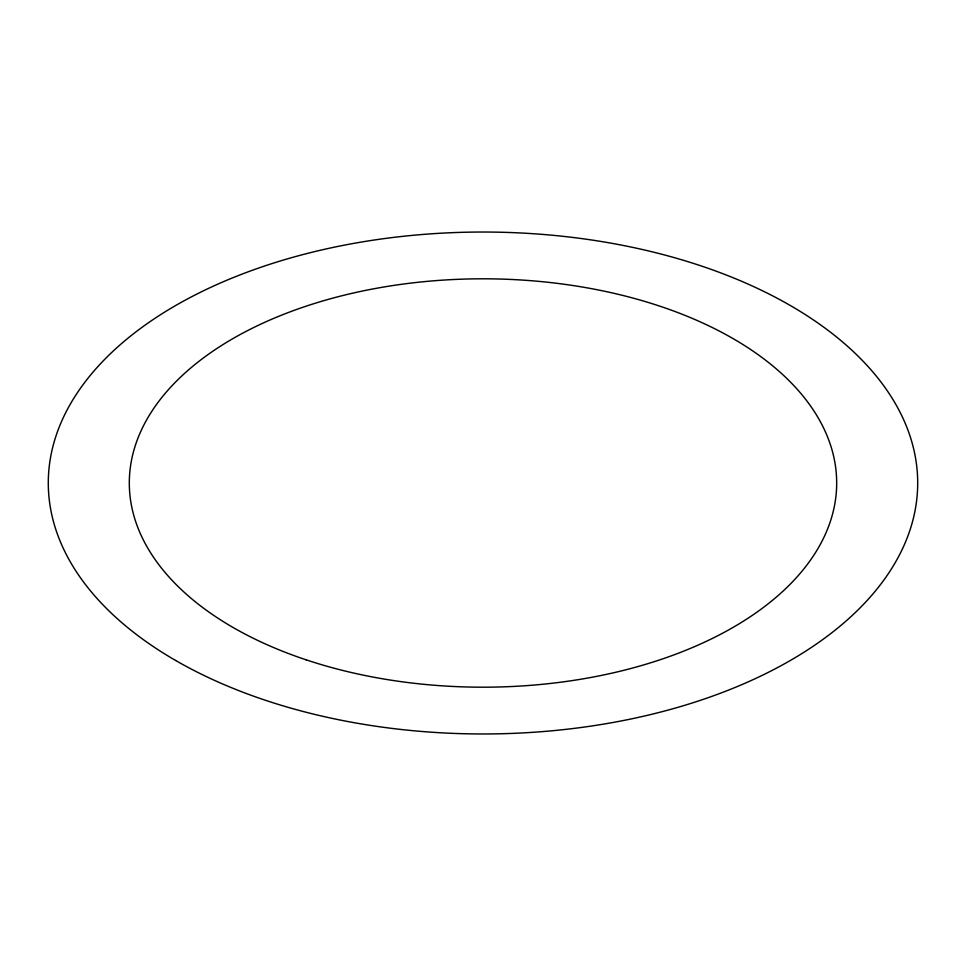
<?xml version="1.0" encoding="UTF-8"?>
<svg xmlns="http://www.w3.org/2000/svg" width="966" height="966" viewBox="0 0 966 966"><rect width="100%" height="100%" fill="white"/><g stroke="black" fill="none" stroke-linecap="round" stroke-linejoin="round"><path stroke-width="1.45" d="M175.619 660.466A434.7 250.967 0 0 0 902.884 547.951A434.7 250.967 0 0 0 370.497 240.582A434.7 250.967 0 0 0 175.619 660.466M306.162 659.838A353.677 204.188 0 0 0 836.677 483A353.677 204.188 0 0 0 306.162 306.162A353.677 204.188 0 0 0 306.162 659.838"/></g></svg>
